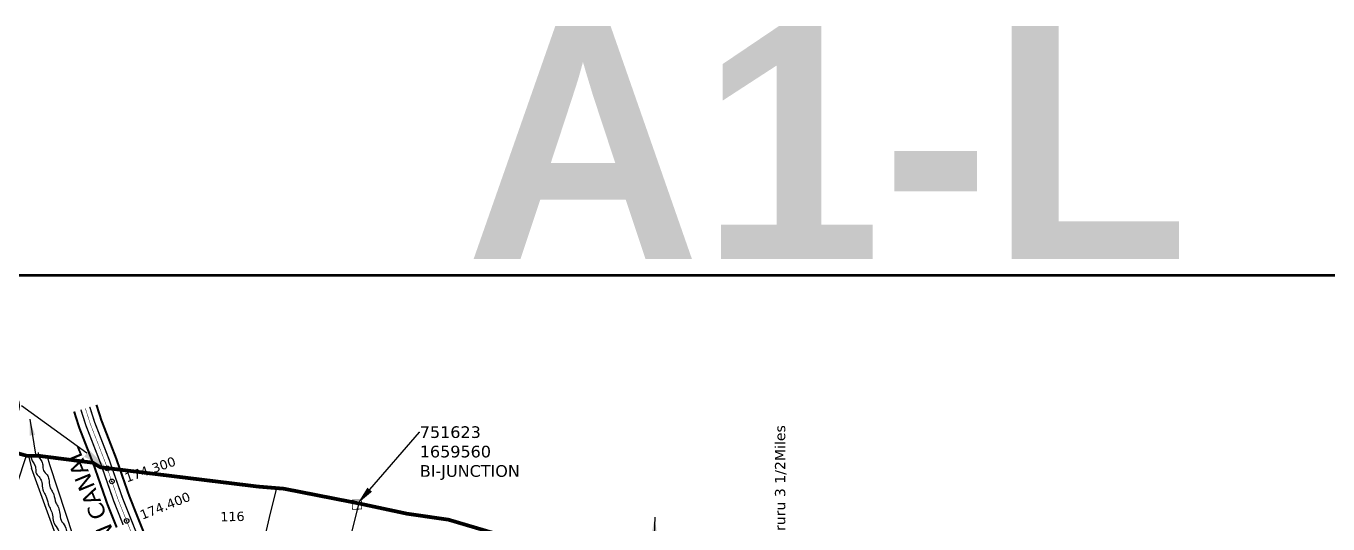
# Model space of a CAD drawing. Header units: inches. Extents: x 749292 to 756657, y 1655586 to 1660593.
# Drawn here: x 750897 to 753690, y 1659525 to 1660593 of the extents above; entities that cross this region are included whole.
import ezdxf
from ezdxf import colors
from ezdxf.entities.mleader import LeaderData, LeaderLine
from ezdxf.enums import TextEntityAlignment as Align
from ezdxf.math import Vec2, Vec3

# ---------------------------------------------------------------- set-up
doc = ezdxf.new("R2010")
doc.units = ezdxf.units.IN
doc.header["$MEASUREMENT"] = 0
doc.header["$PDMODE"] = 32
doc.header["$PDSIZE"] = 10
doc.linetypes.add('ACAD_ISO02W100', pattern=[15, 12, -3])
doc.linetypes.add('HIDDEN2', pattern=[0.1875, 0.125, -0.0625])
for name, color, linetype in [('CANAL1', 1, 'Continuous'), ('CSMark', 72, 'Continuous'), ('PLOT', 7, 'Continuous'), ('PLOT NO', 7, 'Continuous'), ('ROADS', 6, 'Continuous'), ('STRUCTURE', 5, 'Continuous'), ('TANKS-STREAM', 4, 'Continuous'), ('VILLAGE BOUNDRY', 5, 'Continuous'), ('VILLAGE STONES', 240, 'Continuous')]:
    doc.layers.add(name, color=color, linetype=linetype)
doc.styles.get("Standard").update_dxf_attribs({"font": 'verdana_0.ttf'})
doc.dimstyles.get("Standard").update_dxf_attribs({"dimtxt": 0.18, "dimasz": 0.18, "dimexe": 0.18, "dimexo": 0.0625, "dimgap": 0.09, "dimtad": 0, "dimtih": 1, "dimtoh": 1, "dimdec": 4, "dimzin": 0, "dimdsep": 46, "dimtxsty": 'Standard', "dimcen": 0.09, "dimadec": 0, "dimazin": 0, "dimtfac": 1, "dimtdec": 4, "dimtofl": 0, "dimtmove": 0, "dimatfit": 3, "dimfxl": 0, "dimtolj": 1, "dimtzin": 0, "dimarcsym": 0})

msp = doc.modelspace()

# ---------------------------------------------------------------- linework, layer by layer
at = {"color": 3}
for p in [(751071.7, 1659643.9), (751081.3, 1659616.1), (751113, 1659531.1)]:
    msp.add_point(p, dxfattribs=at)
at = {"layer": 'CANAL1', "color": 1, "const_width": 4.5}
for points in [[(751000.3, 1659765.7), (751011.3, 1659731.2), (751043.1, 1659649.3), (751071.4, 1659567.9), (751091.6, 1659517.2)], [(751048.2, 1659780.2), (751058.5, 1659747.9), (751090, 1659666.6), (751118.3, 1659585.4), (751138, 1659535.7), (751150.7, 1659504.1)]]:
    msp.add_lwpolyline(points, dxfattribs=at)
at = {"layer": 'CANAL1', "color": 5, "const_width": 3}
for points in [[(751014.7, 1659770), (751025.5, 1659736.2), (751057.2, 1659654.5), (751085.5, 1659573.1), (751105.5, 1659522.8)], [(751137, 1659497.9), (751124.1, 1659530.2), (751104.2, 1659580.1), (751075.9, 1659661.4), (751044.3, 1659742.9), (751033.8, 1659775.9)]]:
    msp.add_lwpolyline(points, dxfattribs=at)
at = {"layer": 'CANAL1', "color": 1, "linetype": 'HIDDEN2', "ltscale": 100, "const_width": 1}
msp.add_lwpolyline([(751024.3, 1659772.9), (751034.9, 1659739.6), (751066.6, 1659658), (751094.8, 1659576.6), (751114.8, 1659526.5), (751127.9, 1659493.8)], dxfattribs=at)
at = {"layer": 'PLOT'}
for points in [[(750685.7, 1659523), (750781, 1659472.2), (750826.8, 1659450.6), (750878.3, 1659610.6), (750898, 1659671.2), (750902.4, 1659670.7), (750909, 1659644.2)], [(751302.2, 1658810.2), (751313, 1658892.3), (751298.9, 1658988.3), (751252.2, 1659077.2), (751149.3, 1659143.1), (751132.9, 1659197.1), (751141.9, 1659264.4), (751038.2, 1659372.5), (751011, 1659403.3), (750974.8, 1659463.5), (750909, 1659644.2)], [(751298.9, 1658988.3), (751322.7, 1659016.4), (751269.9, 1659095.8), (751221.2, 1659126), (751194.3, 1659149.2), (751165.2, 1659155.3), (751166.5, 1659272.7), (751166, 1659301), (751048.6, 1659411.2), (751015.9, 1659444.7), (750948.3, 1659651.8), (750943.2, 1659668.7)], [(751288.8, 1659192.4), (751358.3, 1659179.3), (751386, 1659393), (751419.5, 1659538.7), (751435.1, 1659602.5)], [(751358.6, 1659179.1), (751372.5, 1659165.9), (751439.7, 1659153.5), (751504.9, 1659151), (751568.6, 1659397.2), (751611.9, 1659570.2)]]:
    msp.add_lwpolyline(points, dxfattribs=at)
at = {"layer": 'STRUCTURE', "color": 5, "const_width": 6}
msp.add_lwpolyline([(749294.6, 1660057.9), (756654.3, 1660057.9), (756654.3, 1655589.3), (749294.6, 1655589.3)], close=True, dxfattribs=at)
at = {"layer": 'TANKS-STREAM'}
msp.add_open_spline([(750923.4, 1659677.9), (750923.4, 1659674.8), (750923.5, 1659668.4), (750930.3, 1659661), (750933.9, 1659650.9), (750932.3, 1659638.4), (750943, 1659631.3), (750947.4, 1659619), (750946.2, 1659606), (750952.7, 1659595.9), (750958.4, 1659584.9), (750959.1, 1659571.9), (750967.5, 1659559.9), (750970.1, 1659547), (750970.6, 1659531.7), (750982.5, 1659520.6), (750984.2, 1659505.6), (750985.2, 1659490.4), (750995.9, 1659481.3), (751004.2, 1659469.9), (751004, 1659456.3), (751013.6, 1659447.2), (751022.3, 1659436.8), (751024.8, 1659421.7), (751035.8, 1659410.8), (751047.8, 1659400.3), (751053.5, 1659384), (751066.2, 1659375.8), (751076.5, 1659369.8), (751078.9, 1659359.4), (751087.1, 1659351.2), (751100.8, 1659349.6), (751111.5, 1659336.9), (751116.2, 1659320.1), (751131.5, 1659315.5), (751145, 1659304.9), (751148.8, 1659288.7), (751161, 1659279.6), (751164, 1659270.9), (751168.4, 1659259.7), (751160, 1659249.4), (751158.5, 1659235.4), (751165.3, 1659224.7), (751162.5, 1659211.4), (751158.5, 1659200.1), (751159.1, 1659187.9), (751167.3, 1659179.4), (751168.6, 1659166.5), (751167.1, 1659147.1), (751197.8, 1659147.3), (751213.8, 1659125.6), (751237.3, 1659116.5), (751250.3, 1659107.2), (751256.6, 1659093.1), (751275.2, 1659090.5), (751280.3, 1659073.7), (751287.4, 1659060.4), (751301.3, 1659057.5), (751306.4, 1659041.9), (751308.6, 1659028.2), (751313.8, 1659014.9), (751323.9, 1659010.2), (751333.2, 1658999), (751330, 1658981.1), (751344.3, 1658971), (751351.5, 1658954.8), (751343.5, 1658938.2), (751345.6, 1658922.5), (751352.1, 1658908.7), (751346.2, 1658895.2), (751349, 1658883.2), (751346.5, 1658877), (751347.9, 1658872), (751349.3, 1658866.7), (751349.5, 1658857), (751342.4, 1658847.5), (751340.6, 1658834.6), (751338, 1658822.9), (751333.1, 1658810.3), (751327.5, 1658796.6), (751316.2, 1658782.8), (751301.3, 1658780.8), (751288.5, 1658776.5), (751279.2, 1658780.8), (751268.2, 1658781.3), (751258.2, 1658775.4), (751236, 1658781.6), (751212.5, 1658806.1), (751228.2, 1658835.5), (751214.7, 1658850.1), (751216.4, 1658865.6), (751222.4, 1658867.5), (751221.4, 1658867.1)], degree=3, knots=[0, 0, 0, 0, 9.011333, 18.633366, 28.727264, 40.991727, 52.979433, 63.325028, 79.259214, 90.624034, 98.416674, 116.7282, 128.181918, 141.599307, 156.015552, 172.717215, 186.487433, 200.595357, 216.741636, 226.556733, 242.652185, 253.876959, 265.161806, 283.165711, 297.678436, 310.407637, 331.22901, 346.346706, 355.604672, 365.501291, 376.716868, 388.170455, 405.14558, 423.501054, 436.609342, 450.318125, 473.536241, 483.029712, 494.670566, 500.627247, 518.087698, 529.017159, 541.464122, 553.852991, 567.893301, 578.408233, 588.169948, 601.736757, 617.524829, 636.298933, 674.693678, 695.143765, 711.514967, 721.316564, 739.456414, 759.179343, 769.721117, 783.58659, 796.678008, 814.745906, 827.469072, 836.545878, 847.21351, 869.361048, 882.27233, 896.490511, 919.198831, 933.414799, 943.083315, 963.965065, 973.393354, 978.876546, 983.152233, 988.635394, 995.626198, 1011.422472, 1022.402181, 1034.465536, 1047.586067, 1062.961721, 1079.246293, 1098.226763, 1106.552285, 1118.729697, 1127.47842, 1138.946358, 1151.337568, 1194.210988, 1217.946272, 1234.96609, 1250.691754, 1252.105329, 1252.105329, 1252.105329, 1252.105329], dxfattribs=at)
msp.add_spline([(750908.2, 1659670.9), (750909.3, 1659662), (750914.4, 1659653.9), (750917.7, 1659644.5), (750919.3, 1659632.3), (750927, 1659623.3), (750931, 1659613.8), (750932.9, 1659598), (750937.9, 1659587.9), (750941.3, 1659580.9), (750946, 1659563.3), (750951.2, 1659553.2), (750954.5, 1659540.3), (750957.1, 1659526.2), (750966, 1659512.1), (750968.9, 1659498.7), (750971.5, 1659484.9), (750981.7, 1659472.5), (750987, 1659464.3), (750991.2, 1659448.8), (750998.2, 1659440.2), (751005, 1659431.2), (751011.7, 1659414.6), (751021.1, 1659403.6), (751029.9, 1659394.6), (751040.9, 1659377), (751052.8, 1659367.8), (751060.1, 1659362.2), (751064.4, 1659353.3), (751072.3, 1659345.5), (751083.1, 1659341.8), (751094.9, 1659329.7), (751104.1, 1659313.9), (751115.7, 1659307.9), (751126.2, 1659299.3), (751137.9, 1659279.3), (751144.5, 1659272.6), (751149.5, 1659262.1), (751151.2, 1659256.5), (751145.4, 1659240.1), (751144.5, 1659229.2), (751148.5, 1659217.5), (751147.2, 1659205.2), (751143.9, 1659191.7), (751145.1, 1659181.3), (751150.3, 1659173.1), (751152.9, 1659159.8), (751155.2, 1659144.3), (751173, 1659138.5), (751205, 1659117.6), (751223, 1659108.2), (751235.5, 1659097.7), (751241, 1659089.7), (751256.9, 1659081.1), (751266.8, 1659064.1), (751272.6, 1659055.4), (751284.6, 1659048.5), (751290.3, 1659036.8), (751294.5, 1659019.4), (751300.4, 1659008.2), (751307.8, 1659003), (751314.4, 1658994.7), (751319.2, 1658973.2), (751327.8, 1658963.6), (751333.4, 1658950.6), (751329.8, 1658928.3), (751331.5, 1658914.3), (751334.4, 1658905.1), (751332.5, 1658884.4), (751332.9, 1658875), (751331.8, 1658869.7), (751332.6, 1658865.5), (751333.8, 1658860.2), (751333.8, 1658853.2), (751327.7, 1658838.7), (751325.3, 1658828), (751322.6, 1658816.4), (751317.4, 1658808), (751309, 1658798), (751299.4, 1658795.2), (751283, 1658792.6), (751280, 1658790.4), (751271.5, 1658792.5), (751257.1, 1658790.3), (751252.5, 1658789.4), (751236.8, 1658795.5), (751230.3, 1658812.3), (751231.5, 1658833.8), (751227.6, 1658842.9), (751223.2, 1658854.5), (751224.2, 1658861.6), (751219.4, 1658869.2), (751213.3, 1658877.1), (751213.4, 1658885.4), (751211.7, 1658896.2), (751215.4, 1658904.9), (751221, 1658912.5), (751225.2, 1658920.8), (751228, 1658941), (751235.3, 1658949.4), (751245, 1658955.8), (751252.9, 1658963.4), (751256.4, 1658973.3), (751266, 1658984.1), (751281.7, 1658990.3), (751289, 1659000.1), (751301.6, 1659007.8)], degree=3, dxfattribs=at)
at = {"layer": 'VILLAGE BOUNDRY', "linetype": 'ACAD_ISO02W100', "ltscale": 2, "const_width": 8}
msp.add_lwpolyline([(751935.3, 1659494.8), (751803.2, 1659533.9), (751714.8, 1659546.6), (751606.5, 1659569.7), (751450.3, 1659600.3), (751395.7, 1659604.8), (751056.4, 1659646.3), (751040.3, 1659656.1), (750925.6, 1659670.7), (750898.3, 1659671.1), (750768.2, 1659706.9)], dxfattribs=at)
at = {"layer": 'VILLAGE STONES', "const_width": 1.56}
msp.add_lwpolyline([(751597.1, 1659575.8), (751616.7, 1659576.1), (751617.1, 1659556.6), (751597.5, 1659556.2)], close=True, dxfattribs=at)

# ---------------------------------------------------------------- texts
at = {"layer": 'CSMark', "color": 1}
for s, rotation, p in [('174.300', 19.174, (751109.9, 1659623.1)), ('174.400', 21.6905, (751142.7, 1659542.9))]:
    msp.add_text(s, height=20, rotation=rotation, dxfattribs=at).set_placement(p, align=Align.MIDDLE_LEFT)
at = {"layer": 'PLOT NO'}
msp.add_text('116', height=20, rotation=1.0654, dxfattribs=at).set_placement((751339.9, 1659540.7), align=Align.MIDDLE_CENTER)
at = {"layer": 'ROADS'}
msp.add_text('From Karuru 3 1/2Miles', height=22, rotation=90, dxfattribs=at).set_placement((752525.9, 1659384))
at = {"layer": 'VILLAGE STONES'}
msp.add_text('HNSS MAIN CANAL', height=35, rotation=112.4842, dxfattribs=at).set_placement((751181.3, 1659276.9))
at = {"layer": 'VILLAGE STONES', "insert": (752615.9, 1660592.8), "char_height": 500, "width": 485.564, "attachment_point": 2, "line_spacing_factor": 2}
msp.add_mtext('{\\fArial|b1|i0|c0|p34;A1-L}', dxfattribs=at)

# ---------------------------------------------------------------- leaders
at = {"layer": 'TANKS-STREAM', "color": 5}
for points, override in [([(750904.9, 1659749.5), (750918, 1659669.8)], {"dimasz": 35, "dimgap": 0.09, "dimtad": 0}), ([(752246.2, 1659539), (752242.5, 1659431.5)], {"dimasz": 35})]:
    msp.add_leader(points, dimstyle='Standard', override=override, dxfattribs=at)
at = {"layer": 'VILLAGE STONES', "color": 5}
ml = msp.add_multileader_mtext('Standard', dxfattribs=at)
ml.set_content('174.260', color=5)
ml.set_leader_properties()
ml.build(insert=Vec2(0, 0))
ml.multileader.update_dxf_attribs({"dogleg_length": 0.36, "arrow_head_size": 55})
ctx = ml.context
ctx.base_point, ctx.char_height, ctx.arrow_head_size, ctx.landing_gap_size, ctx.plane_origin = Vec3(750695.6, 1659778.1), 35, 55, 0.09, Vec3(750105.6, 1659341.7)
ctx.text_align_type = 2
notes = []
notes.append((ctx, [(1, (1, 1, 0), (750887.6, 1659778.1), (-1, 0), 0.36, [(0, [(751071.7, 1659643.9)], 0, [])])]))
ctx.mtext.insert, ctx.mtext.alignment, ctx.mtext.flow_direction = Vec3(750887.2, 1659796), 3, 5
at = {"layer": 'VILLAGE STONES', "color": 6}
ml = msp.add_multileader_mtext('Standard', dxfattribs=at)
ml.set_content('751623\\P1659560\\PBI-JUNCTION', color=6)
ml.set_leader_properties()
ml.build(insert=Vec2(0, 0))
ml.multileader.update_dxf_attribs({"dogleg_length": 0.36, "arrow_head_size": 40})
ctx = ml.context
ctx.base_point, ctx.char_height, ctx.arrow_head_size, ctx.landing_gap_size, ctx.plane_origin = Vec3(751741.8, 1659721.5), 25, 40, 0.09, Vec3(750117.1, 1659562.6)
notes.append((ctx, [(1, (1, 1, 0), (751741.5, 1659721.5), (1, 0), 0.36, [(0, [(751608.2, 1659568.1)], 0, [])])]))
ctx.mtext.insert, ctx.mtext.flow_direction = Vec3(751741.9, 1659734.2), 5
for ctx, leaders in notes:
    for number, flags, end, landing, length, lines in leaders:
        leader = LeaderData()
        leader.index, (leader.has_last_leader_line, leader.has_dogleg_vector, leader.attachment_direction) = number, flags
        leader.last_leader_point, leader.dogleg_vector, leader.dogleg_length = Vec3(end), Vec3(landing), length
        for number, points, colour, breaks in lines:
            line = LeaderLine()
            line.index, line.vertices, line.color, line.breaks = number, Vec3.list(points), colors.encode_raw_color(colour), breaks
            leader.lines.append(line)
        ctx.leaders.append(leader)

doc.saveas('drawing.dxf')
